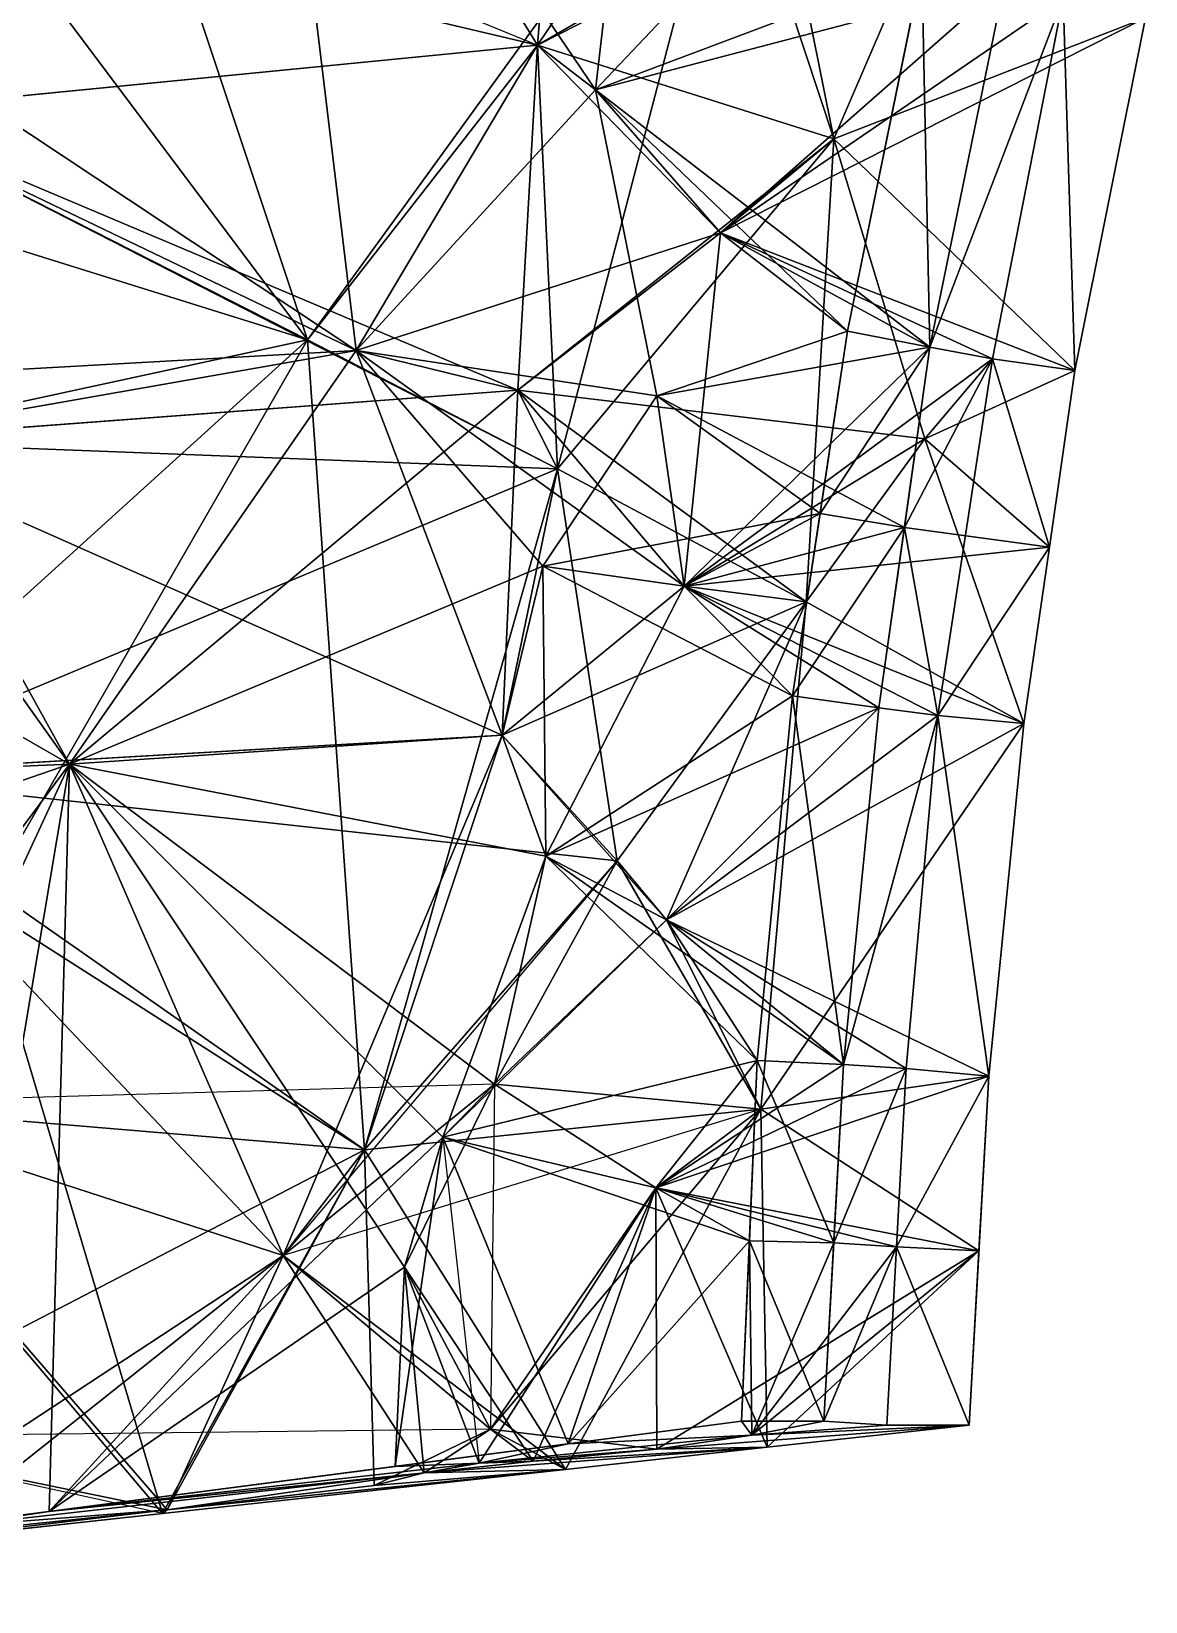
# Model space of a CAD drawing. Extents: x -22.5 to 0, y 0 to 22.5.
# Drawn here: x -20.76 to -17.92, y 0 to 4.005 of the extents above; entities that cross this region are included whole.
import ezdxf

# ---------------------------------------------------------------- set-up
doc = ezdxf.new("R2010")
doc.units = 0

msp = doc.modelspace()

# ---------------------------------------------------------------- linework, layer by layer
at = {"layer": 'Boundaries'}
for p, q in [((-18.49, 4.17, 59.83), (-18.68, 3.24, 59.83)), ((-17.92, 4.04, 58.9), (-18.1, 3.14, 58.9)), ((-18.68, 3.24, 59.83), (-18.82, 2.31, 59.83)), ((-18.1, 3.14, 58.9), (-18.23, 2.24, 58.9)), ((-18.23, 2.24, 58.9), (-18.32, 1.34, 58.9)), ((-18.91, 1.38, 59.83), (-18.95, 0.46, 59.83)), ((-18.32, 1.34, 58.9), (-18.37, 0.45, 58.9)), ((-22.48, 0, 58.95), (-18.95, 0.46, 59.83)), ((-18.95, 0.46, 59.83), (-22.48, 0, 58.95)), ((-18.95, 0.46, 59.83), (-18.74, 0.46, 59.49)), ((-18.74, 0.46, 59.49), (-18.58, 0.45, 59.24)), ((-18.58, 0.45, 59.24), (-18.37, 0.45, 58.9))]:
    msp.add_line(p, q, dxfattribs=at)
at = {"layer": 'Crown wall side1'}
for points in [[(-18.28, 4.13, 59.5), (-18.47, 3.2, 59.5), (-18.68, 3.24, 59.83), (-18.49, 4.17, 59.83)], [(-18.13, 4.09, 59.24), (-18.31, 3.17, 59.24), (-18.47, 3.2, 59.5), (-18.28, 4.13, 59.5)], [(-17.92, 4.04, 58.9), (-18.1, 3.14, 58.9), (-18.31, 3.17, 59.24), (-18.13, 4.09, 59.24)], [(-18.47, 3.2, 59.5), (-18.6, 2.28, 59.49), (-18.82, 2.31, 59.83), (-18.68, 3.24, 59.83)], [(-18.31, 3.17, 59.24), (-18.45, 2.26, 59.24), (-18.6, 2.28, 59.49), (-18.47, 3.2, 59.5)], [(-18.1, 3.14, 58.9), (-18.23, 2.24, 58.9), (-18.45, 2.26, 59.24), (-18.31, 3.17, 59.24)], [(-18.6, 2.28, 59.49), (-18.69, 1.37, 59.49), (-18.91, 1.38, 59.83), (-18.82, 2.31, 59.83)], [(-18.45, 2.26, 59.24), (-18.53, 1.36, 59.24), (-18.69, 1.37, 59.49), (-18.6, 2.28, 59.49)], [(-18.23, 2.24, 58.9), (-18.32, 1.34, 58.9), (-18.53, 1.36, 59.24), (-18.45, 2.26, 59.24)], [(-18.69, 1.37, 59.49), (-18.74, 0.46, 59.49), (-18.95, 0.46, 59.83), (-18.91, 1.38, 59.83)], [(-18.53, 1.36, 59.24), (-18.58, 0.45, 59.24), (-18.74, 0.46, 59.49), (-18.69, 1.37, 59.49)], [(-18.32, 1.34, 58.9), (-18.37, 0.45, 58.9), (-18.58, 0.45, 59.24), (-18.53, 1.36, 59.24)]]:
    msp.add_3dface(points, dxfattribs=at)
at = {"layer": 'Elements'}
for points in [[(-19.47, 3.97, 58.39), (-20.1615, 5.0976, 59.3668), (-22.01, 4.57, 58.95), (-19.9326, 3.191, 59.5191)], [(-21.13, 4.65, 57.08), (-22.01, 4.57, 58.95), (-19.47, 3.97, 58.39), (-20.1615, 5.0976, 59.3668)], [(-21.13, 4.65, 57.08), (-19.47, 3.97, 58.39), (-19.4, 4.85, 58.3), (-20.1615, 5.0976, 59.3668)], [(-19.2065, 4.8563, 59.6137), (-19.3222, 3.8556, 59.6378), (-20.1615, 5.0976, 59.3668), (-18.9024, 4.3002, 58.9384)], [(-19.4, 4.85, 58.3), (-20.1615, 5.0976, 59.3668), (-19.47, 3.97, 58.39), (-18.9024, 4.3002, 58.9384)], [(-20.1615, 5.0976, 59.3668), (-19.9326, 3.191, 59.5191), (-19.47, 3.97, 58.39), (-19.3222, 3.8556, 59.6378)], [(-20.1615, 5.0976, 59.3668), (-19.3222, 3.8556, 59.6378), (-19.47, 3.97, 58.39), (-18.9024, 4.3002, 58.9384)], [(-20.6583, 5.0253, 55.8203), (-21.1514, 3.5605, 55.5577), (-21.13, 4.65, 57.08), (-21.3023, 4.501, 55.2743)], [(-21.13, 4.65, 57.08), (-20.6583, 5.0253, 55.8203), (-21.2, 3.8, 57.16), (-21.1514, 3.5605, 55.5577)], [(-21.13, 4.65, 57.08), (-20.0569, 3.2187, 56.6268), (-21.2, 3.8, 57.16), (-20.6583, 5.0253, 55.8203)], [(-21.2, 3.8, 57.16), (-20.6583, 5.0253, 55.8203), (-20.0569, 3.2187, 56.6268), (-21.1514, 3.5605, 55.5577)], [(-21.13, 4.65, 57.08), (-18.9258, 4.7802, 57.6565), (-20.0569, 3.2187, 56.6268), (-20.6583, 5.0253, 55.8203)], [(-21.13, 4.65, 57.08), (-19.4, 4.85, 58.3), (-19.47, 3.97, 58.39), (-18.9258, 4.7802, 57.6565)], [(-19.47, 3.97, 58.39), (-18.3717, 4.5293, 58.3078), (-19.4, 4.85, 58.3), (-18.9024, 4.3002, 58.9384)], [(-19.47, 3.97, 58.39), (-18.9258, 4.7802, 57.6565), (-19.4, 4.85, 58.3), (-18.3717, 4.5293, 58.3078)], [(-18.49, 4.17, 59.83), (-19.3222, 3.8556, 59.6378), (-19.2065, 4.8563, 59.6137), (-18.9024, 4.3002, 58.9384)], [(-19.47, 3.97, 58.39), (-20.0569, 3.2187, 56.6268), (-21.13, 4.65, 57.08), (-18.9258, 4.7802, 57.6565)], [(-20.0569, 3.2187, 56.6268), (-18.9258, 4.7802, 57.6565), (-19.47, 3.97, 58.39), (-19.4195, 2.8893, 57.4276)], [(-18.9258, 4.7802, 57.6565), (-18.7148, 3.731, 58.1101), (-19.47, 3.97, 58.39), (-19.4195, 2.8893, 57.4276)], [(-19.47, 3.97, 58.39), (-18.7148, 3.731, 58.1101), (-18.9258, 4.7802, 57.6565), (-18.3717, 4.5293, 58.3078)], [(-21.13, 4.65, 57.08), (-19.47, 3.97, 58.39), (-22.01, 4.57, 58.95), (-21.2, 3.8, 57.16)], [(-21.13, 4.65, 57.08), (-19.47, 3.97, 58.39), (-21.2, 3.8, 57.16), (-20.0569, 3.2187, 56.6268)], [(-22.42, 1.53, 58.95), (-22.27, 3.06, 57.86), (-22.01, 4.57, 58.95), (-20.6634, 2.1357, 59.3763)], [(-22.01, 4.57, 58.95), (-20.6634, 2.1357, 59.3763), (-22.27, 3.06, 57.86), (-19.9326, 3.191, 59.5191)], [(-22.01, 4.57, 58.95), (-22.27, 3.06, 57.86), (-21.25, 2.96, 57.23), (-19.9326, 3.191, 59.5191)], [(-21.2, 3.8, 57.16), (-19.47, 3.97, 58.39), (-22.01, 4.57, 58.95), (-19.9326, 3.191, 59.5191)], [(-22.01, 4.57, 58.95), (-21.25, 2.96, 57.23), (-21.2, 3.8, 57.16), (-19.9326, 3.191, 59.5191)], [(-18.7148, 3.731, 58.1101), (-18.3717, 4.5293, 58.3078), (-19.47, 3.97, 58.39), (-18.9024, 4.3002, 58.9384)], [(-17.92, 4.04, 58.9), (-18.3717, 4.5293, 58.3078), (-18.7148, 3.731, 58.1101), (-18.9024, 4.3002, 58.9384)], [(-18.7148, 3.731, 58.1101), (-18.9024, 4.3002, 58.9384), (-19.47, 3.97, 58.39), (-19.0038, 3.4914, 58.9569)], [(-19.47, 3.97, 58.39), (-18.9024, 4.3002, 58.9384), (-19.3222, 3.8556, 59.6378), (-19.0038, 3.4914, 58.9569)], [(-19.3222, 3.8556, 59.6378), (-18.9024, 4.3002, 58.9384), (-18.28, 4.13, 59.5), (-19.0038, 3.4914, 58.9569)], [(-18.28, 4.13, 59.5), (-19.3222, 3.8556, 59.6378), (-18.49, 4.17, 59.83), (-18.9024, 4.3002, 58.9384)], [(-18.28, 4.13, 59.5), (-18.9024, 4.3002, 58.9384), (-18.13, 4.09, 59.24), (-19.0038, 3.4914, 58.9569)], [(-17.92, 4.04, 58.9), (-18.9024, 4.3002, 58.9384), (-18.7148, 3.731, 58.1101), (-19.0038, 3.4914, 58.9569)], [(-18.13, 4.09, 59.24), (-18.9024, 4.3002, 58.9384), (-17.92, 4.04, 58.9), (-19.0038, 3.4914, 58.9569)], [(-18.47, 3.2, 59.5), (-18.68, 3.24, 59.83), (-18.49, 4.17, 59.83), (-19.3222, 3.8556, 59.6378)], [(-18.49, 4.17, 59.83), (-18.28, 4.13, 59.5), (-18.47, 3.2, 59.5), (-19.3222, 3.8556, 59.6378)], [(-18.47, 3.2, 59.5), (-19.3222, 3.8556, 59.6378), (-18.28, 4.13, 59.5), (-19.0038, 3.4914, 58.9569)], [(-18.28, 4.13, 59.5), (-18.13, 4.09, 59.24), (-18.47, 3.2, 59.5), (-19.0038, 3.4914, 58.9569)], [(-18.13, 4.09, 59.24), (-18.1, 3.14, 58.9), (-18.31, 3.17, 59.24), (-19.0038, 3.4914, 58.9569)], [(-18.31, 3.17, 59.24), (-18.47, 3.2, 59.5), (-18.13, 4.09, 59.24), (-19.0038, 3.4914, 58.9569)], [(-18.13, 4.09, 59.24), (-17.92, 4.04, 58.9), (-18.1, 3.14, 58.9), (-19.0038, 3.4914, 58.9569)], [(-17.92, 4.04, 58.9), (-18.7148, 3.731, 58.1101), (-18.1, 3.14, 58.9), (-19.0038, 3.4914, 58.9569)], [(-21.2, 3.8, 57.16), (-20.0569, 3.2187, 56.6268), (-19.47, 3.97, 58.39), (-19.4195, 2.8893, 57.4276)], [(-21.2, 3.8, 57.16), (-19.47, 3.97, 58.39), (-19.52, 3.09, 58.47), (-19.4195, 2.8893, 57.4276)], [(-21.2, 3.8, 57.16), (-19.52, 3.09, 58.47), (-19.47, 3.97, 58.39), (-19.9326, 3.191, 59.5191)], [(-19.47, 3.97, 58.39), (-19.3222, 3.8556, 59.6378), (-19.9326, 3.191, 59.5191), (-19.0038, 3.4914, 58.9569)], [(-19.47, 3.97, 58.39), (-19.9326, 3.191, 59.5191), (-19.52, 3.09, 58.47), (-19.0038, 3.4914, 58.9569)], [(-19.47, 3.97, 58.39), (-18.7148, 3.731, 58.1101), (-19.52, 3.09, 58.47), (-19.4195, 2.8893, 57.4276)], [(-19.52, 3.09, 58.47), (-18.7148, 3.731, 58.1101), (-19.47, 3.97, 58.39), (-19.0038, 3.4914, 58.9569)], [(-19.9326, 3.191, 59.5191), (-19.0038, 3.4914, 58.9569), (-19.3222, 3.8556, 59.6378), (-19.1657, 3.0755, 59.7131)], [(-18.68, 3.24, 59.83), (-19.3222, 3.8556, 59.6378), (-18.47, 3.2, 59.5), (-19.0038, 3.4914, 58.9569)], [(-19.3222, 3.8556, 59.6378), (-19.0038, 3.4914, 58.9569), (-18.68, 3.24, 59.83), (-19.1657, 3.0755, 59.7131)], [(-21.25, 2.96, 57.23), (-20.0569, 3.2187, 56.6268), (-21.2, 3.8, 57.16), (-19.4195, 2.8893, 57.4276)], [(-21.2, 3.8, 57.16), (-19.52, 3.09, 58.47), (-21.25, 2.96, 57.23), (-19.4195, 2.8893, 57.4276)], [(-21.2, 3.8, 57.16), (-20.0569, 3.2187, 56.6268), (-21.25, 2.96, 57.23), (-21.1514, 3.5605, 55.5577)], [(-21.25, 2.96, 57.23), (-19.52, 3.09, 58.47), (-21.2, 3.8, 57.16), (-19.9326, 3.191, 59.5191)], [(-18.7148, 3.731, 58.1101), (-18.7851, 2.5497, 58.2266), (-19.52, 3.09, 58.47), (-19.4195, 2.8893, 57.4276)], [(-18.7148, 3.731, 58.1101), (-19.0038, 3.4914, 58.9569), (-19.52, 3.09, 58.47), (-18.4828, 2.9654, 58.4986)], [(-19.52, 3.09, 58.47), (-18.7851, 2.5497, 58.2266), (-18.7148, 3.731, 58.1101), (-18.4828, 2.9654, 58.4986)], [(-18.1, 3.14, 58.9), (-19.0038, 3.4914, 58.9569), (-18.7148, 3.731, 58.1101), (-18.4828, 2.9654, 58.4986)], [(-20.0569, 3.2187, 56.6268), (-20.888, 1.7754, 55.9822), (-21.25, 2.96, 57.23), (-21.1514, 3.5605, 55.5577)], [(-19.0965, 2.5902, 58.9965), (-19.0038, 3.4914, 58.9569), (-19.9326, 3.191, 59.5191), (-19.1657, 3.0755, 59.7131)], [(-19.9326, 3.191, 59.5191), (-19.0965, 2.5902, 58.9965), (-19.52, 3.09, 58.47), (-19.0038, 3.4914, 58.9569)], [(-19.52, 3.09, 58.47), (-19.0038, 3.4914, 58.9569), (-19.0965, 2.5902, 58.9965), (-18.4828, 2.9654, 58.4986)], [(-18.68, 3.24, 59.83), (-19.0038, 3.4914, 58.9569), (-18.47, 3.2, 59.5), (-19.1657, 3.0755, 59.7131)], [(-18.47, 3.2, 59.5), (-19.0038, 3.4914, 58.9569), (-19.0965, 2.5902, 58.9965), (-19.1657, 3.0755, 59.7131)], [(-18.31, 3.17, 59.24), (-19.0965, 2.5902, 58.9965), (-18.47, 3.2, 59.5), (-19.0038, 3.4914, 58.9569)], [(-19.0965, 2.5902, 58.9965), (-19.0038, 3.4914, 58.9569), (-18.31, 3.17, 59.24), (-18.4828, 2.9654, 58.4986)], [(-18.31, 3.17, 59.24), (-19.0038, 3.4914, 58.9569), (-18.1, 3.14, 58.9), (-18.4828, 2.9654, 58.4986)], [(-21.28, 2.11, 57.28), (-20.0569, 3.2187, 56.6268), (-21.25, 2.96, 57.23), (-19.4195, 2.8893, 57.4276)], [(-21.28, 2.11, 57.28), (-20.888, 1.7754, 55.9822), (-20.0569, 3.2187, 56.6268), (-19.9115, 1.152, 57.1866)], [(-20.0569, 3.2187, 56.6268), (-19.4195, 2.8893, 57.4276), (-21.28, 2.11, 57.28), (-19.9115, 1.152, 57.1866)], [(-21.25, 2.96, 57.23), (-20.0569, 3.2187, 56.6268), (-21.28, 2.11, 57.28), (-20.888, 1.7754, 55.9822)], [(-18.7499, 2.7754, 59.83), (-18.68, 3.24, 59.83), (-18.47, 3.2, 59.5), (-19.1657, 3.0755, 59.7131)], [(-22.27, 3.06, 57.86), (-20.6634, 2.1357, 59.3763), (-21.25, 2.96, 57.23), (-19.9326, 3.191, 59.5191)], [(-21.25, 2.96, 57.23), (-20.6634, 2.1357, 59.3763), (-19.52, 3.09, 58.47), (-19.9326, 3.191, 59.5191)], [(-19.52, 3.09, 58.47), (-20.6634, 2.1357, 59.3763), (-19.56, 2.21, 58.52), (-19.9326, 3.191, 59.5191)], [(-19.56, 2.21, 58.52), (-19.9326, 3.191, 59.5191), (-20.6634, 2.1357, 59.3763), (-19.4566, 2.6412, 59.6559)], [(-19.56, 2.21, 58.52), (-19.0965, 2.5902, 58.9965), (-19.9326, 3.191, 59.5191), (-19.4566, 2.6412, 59.6559)], [(-19.9326, 3.191, 59.5191), (-19.4566, 2.6412, 59.6559), (-19.0965, 2.5902, 58.9965), (-19.1657, 3.0755, 59.7131)], [(-19.52, 3.09, 58.47), (-19.9326, 3.191, 59.5191), (-19.56, 2.21, 58.52), (-19.0965, 2.5902, 58.9965)], [(-18.47, 3.2, 59.5), (-18.535, 2.74, 59.495), (-18.7499, 2.7754, 59.83), (-19.1657, 3.0755, 59.7131)], [(-18.47, 3.2, 59.5), (-19.0965, 2.5902, 58.9965), (-18.535, 2.74, 59.495), (-19.1657, 3.0755, 59.7131)], [(-18.535, 2.74, 59.495), (-18.47, 3.2, 59.5), (-18.31, 3.17, 59.24), (-19.0965, 2.5902, 58.9965)], [(-18.535, 2.74, 59.495), (-18.31, 3.17, 59.24), (-18.165, 2.6897, 58.9), (-19.0965, 2.5902, 58.9965)], [(-18.165, 2.6897, 58.9), (-19.0965, 2.5902, 58.9965), (-18.31, 3.17, 59.24), (-18.4828, 2.9654, 58.4986)], [(-18.31, 3.17, 59.24), (-18.1, 3.14, 58.9), (-18.165, 2.6897, 58.9), (-18.4828, 2.9654, 58.4986)], [(-19.52, 3.09, 58.47), (-19.56, 2.21, 58.52), (-21.25, 2.96, 57.23), (-19.4195, 2.8893, 57.4276)], [(-21.25, 2.96, 57.23), (-19.56, 2.21, 58.52), (-19.52, 3.09, 58.47), (-20.6634, 2.1357, 59.3763)], [(-19.52, 3.09, 58.47), (-18.7851, 2.5497, 58.2266), (-19.56, 2.21, 58.52), (-19.4195, 2.8893, 57.4276)], [(-19.56, 2.21, 58.52), (-18.7851, 2.5497, 58.2266), (-19.52, 3.09, 58.47), (-19.0965, 2.5902, 58.9965)], [(-19.52, 3.09, 58.47), (-19.0965, 2.5902, 58.9965), (-18.7851, 2.5497, 58.2266), (-18.4828, 2.9654, 58.4986)], [(-22.42, 1.53, 58.95), (-21.28, 2.11, 57.28), (-22.27, 3.06, 57.86), (-20.6634, 2.1357, 59.3763)], [(-22.27, 3.06, 57.86), (-21.28, 2.11, 57.28), (-21.25, 2.96, 57.23), (-20.6634, 2.1357, 59.3763)], [(-19.0965, 2.5902, 58.9965), (-19.4566, 2.6412, 59.6559), (-18.7499, 2.7754, 59.83), (-19.1657, 3.0755, 59.7131)], [(-18.535, 2.74, 59.495), (-19.0965, 2.5902, 58.9965), (-18.7499, 2.7754, 59.83), (-19.1657, 3.0755, 59.7131)], [(-18.7851, 2.5497, 58.2266), (-19.0965, 2.5902, 58.9965), (-18.23, 2.24, 58.9), (-18.4828, 2.9654, 58.4986)], [(-18.23, 2.24, 58.9), (-19.0965, 2.5902, 58.9965), (-18.165, 2.6897, 58.9), (-18.4828, 2.9654, 58.4986)], [(-19.56, 2.21, 58.52), (-21.28, 2.11, 57.28), (-21.25, 2.96, 57.23), (-19.4195, 2.8893, 57.4276)], [(-21.25, 2.96, 57.23), (-21.28, 2.11, 57.28), (-19.56, 2.21, 58.52), (-20.6634, 2.1357, 59.3763)], [(-19.56, 2.21, 58.52), (-19.2675, 1.8892, 57.7923), (-21.28, 2.11, 57.28), (-19.4195, 2.8893, 57.4276)], [(-21.28, 2.11, 57.28), (-19.4195, 2.8893, 57.4276), (-19.2675, 1.8892, 57.7923), (-19.9115, 1.152, 57.1866)], [(-19.56, 2.21, 58.52), (-18.7851, 2.5497, 58.2266), (-19.2675, 1.8892, 57.7923), (-19.4195, 2.8893, 57.4276)], [(-18.7499, 2.7754, 59.83), (-19.0965, 2.5902, 58.9965), (-18.82, 2.31, 59.83), (-19.4566, 2.6412, 59.6559)], [(-18.7499, 2.7754, 59.83), (-18.535, 2.74, 59.495), (-18.82, 2.31, 59.83), (-19.0965, 2.5902, 58.9965)], [(-18.535, 2.74, 59.495), (-18.45, 2.26, 59.24), (-18.6, 2.28, 59.49), (-19.0965, 2.5902, 58.9965)], [(-18.535, 2.74, 59.495), (-18.6, 2.28, 59.49), (-18.82, 2.31, 59.83), (-19.0965, 2.5902, 58.9965)], [(-18.165, 2.6897, 58.9), (-18.45, 2.26, 59.24), (-18.535, 2.74, 59.495), (-19.0965, 2.5902, 58.9965)], [(-18.165, 2.6897, 58.9), (-18.23, 2.24, 58.9), (-18.45, 2.26, 59.24), (-19.0965, 2.5902, 58.9965)], [(-20.6634, 2.1357, 59.3763), (-19.4493, 1.9015, 59.6802), (-19.56, 2.21, 58.52), (-19.4566, 2.6412, 59.6559)], [(-19.4493, 1.9015, 59.6802), (-19.0965, 2.5902, 58.9965), (-19.56, 2.21, 58.52), (-19.4566, 2.6412, 59.6559)], [(-18.82, 2.31, 59.83), (-19.0965, 2.5902, 58.9965), (-19.4493, 1.9015, 59.6802), (-19.4566, 2.6412, 59.6559)], [(-19.56, 2.21, 58.52), (-19.0965, 2.5902, 58.9965), (-19.4493, 1.9015, 59.6802), (-19.1414, 1.7391, 59.0099)], [(-18.7851, 2.5497, 58.2266), (-19.0965, 2.5902, 58.9965), (-19.56, 2.21, 58.52), (-19.1414, 1.7391, 59.0099)], [(-19.4493, 1.9015, 59.6802), (-19.0965, 2.5902, 58.9965), (-18.6, 2.28, 59.49), (-19.1414, 1.7391, 59.0099)], [(-18.6, 2.28, 59.49), (-19.4493, 1.9015, 59.6802), (-18.82, 2.31, 59.83), (-19.0965, 2.5902, 58.9965)], [(-18.45, 2.26, 59.24), (-19.0965, 2.5902, 58.9965), (-18.23, 2.24, 58.9), (-19.1414, 1.7391, 59.0099)], [(-18.6, 2.28, 59.49), (-19.0965, 2.5902, 58.9965), (-18.45, 2.26, 59.24), (-19.1414, 1.7391, 59.0099)], [(-18.23, 2.24, 58.9), (-19.0965, 2.5902, 58.9965), (-18.7851, 2.5497, 58.2266), (-19.1414, 1.7391, 59.0099)], [(-19.2675, 1.8892, 57.7923), (-18.7851, 2.5497, 58.2266), (-19.56, 2.21, 58.52), (-19.1414, 1.7391, 59.0099)], [(-18.901, 1.2562, 58.2601), (-18.7851, 2.5497, 58.2266), (-19.2675, 1.8892, 57.7923), (-19.1414, 1.7391, 59.0099)], [(-18.23, 2.24, 58.9), (-18.7851, 2.5497, 58.2266), (-18.901, 1.2562, 58.2601), (-19.1414, 1.7391, 59.0099)], [(-18.82, 2.31, 59.83), (-18.6, 2.28, 59.49), (-18.69, 1.37, 59.49), (-19.4493, 1.9015, 59.6802)], [(-18.91, 1.38, 59.83), (-18.82, 2.31, 59.83), (-18.69, 1.37, 59.49), (-19.4493, 1.9015, 59.6802)], [(-18.69, 1.37, 59.49), (-19.4493, 1.9015, 59.6802), (-18.6, 2.28, 59.49), (-19.1414, 1.7391, 59.0099)], [(-18.69, 1.37, 59.49), (-18.6, 2.28, 59.49), (-18.45, 2.26, 59.24), (-19.1414, 1.7391, 59.0099)], [(-18.69, 1.37, 59.49), (-18.45, 2.26, 59.24), (-18.53, 1.36, 59.24), (-19.1414, 1.7391, 59.0099)], [(-18.45, 2.26, 59.24), (-18.23, 2.24, 58.9), (-18.32, 1.34, 58.9), (-19.1414, 1.7391, 59.0099)], [(-18.45, 2.26, 59.24), (-18.32, 1.34, 58.9), (-18.53, 1.36, 59.24), (-19.1414, 1.7391, 59.0099)], [(-21.28, 2.11, 57.28), (-19.2675, 1.8892, 57.7923), (-19.56, 2.21, 58.52), (-19.9115, 1.152, 57.1866)], [(-19.56, 2.21, 58.52), (-20.6634, 2.1357, 59.3763), (-21.28, 2.11, 57.28), (-20.1187, 0.883, 58.4348)], [(-21.28, 2.11, 57.28), (-19.9115, 1.152, 57.1866), (-19.56, 2.21, 58.52), (-20.1187, 0.883, 58.4348)], [(-19.56, 2.21, 58.52), (-20.6634, 2.1357, 59.3763), (-19.58, 1.32, 58.56), (-19.4493, 1.9015, 59.6802)], [(-19.58, 1.32, 58.56), (-20.6634, 2.1357, 59.3763), (-19.56, 2.21, 58.52), (-20.1187, 0.883, 58.4348)], [(-19.56, 2.21, 58.52), (-19.2675, 1.8892, 57.7923), (-19.58, 1.32, 58.56), (-20.1187, 0.883, 58.4348)], [(-19.56, 2.21, 58.52), (-19.9115, 1.152, 57.1866), (-19.2675, 1.8892, 57.7923), (-20.1187, 0.883, 58.4348)], [(-19.2675, 1.8892, 57.7923), (-19.58, 1.32, 58.56), (-19.1414, 1.7391, 59.0099), (-19.56, 2.21, 58.52)], [(-19.56, 2.21, 58.52), (-19.4493, 1.9015, 59.6802), (-19.58, 1.32, 58.56), (-19.1414, 1.7391, 59.0099)], [(-18.23, 2.24, 58.9), (-18.901, 1.2562, 58.2601), (-18.32, 1.34, 58.9), (-19.1414, 1.7391, 59.0099)], [(-21.31, 1.27, 57.31), (-20.6634, 2.1357, 59.3763), (-22.42, 1.53, 58.95), (-20.9912, 0.189, 58.6089)], [(-22.42, 1.53, 58.95), (-20.6634, 2.1357, 59.3763), (-21.5979, 0.1149, 59.1699), (-20.9912, 0.189, 58.6089)], [(-21.28, 2.11, 57.28), (-22.42, 1.53, 58.95), (-21.31, 1.27, 57.31), (-20.6634, 2.1357, 59.3763)], [(-21.5979, 0.1149, 59.1699), (-20.6634, 2.1357, 59.3763), (-20.7147, 0.23, 59.3901), (-20.9912, 0.189, 58.6089)], [(-21.31, 1.27, 57.31), (-20.1187, 0.883, 58.4348), (-20.6634, 2.1357, 59.3763), (-20.9912, 0.189, 58.6089)], [(-21.28, 2.11, 57.28), (-20.6634, 2.1357, 59.3763), (-21.31, 1.27, 57.31), (-20.1187, 0.883, 58.4348)], [(-20.6634, 2.1357, 59.3763), (-20.1187, 0.883, 58.4348), (-20.7147, 0.23, 59.3901), (-20.9912, 0.189, 58.6089)], [(-20.6634, 2.1357, 59.3763), (-19.7114, 1.1844, 59.6312), (-20.7147, 0.23, 59.3901), (-19.8091, 0.8532, 58.9276)], [(-20.7147, 0.23, 59.3901), (-20.1187, 0.883, 58.4348), (-20.6634, 2.1357, 59.3763), (-19.8091, 0.8532, 58.9276)], [(-19.58, 1.32, 58.56), (-19.7114, 1.1844, 59.6312), (-20.6634, 2.1357, 59.3763), (-19.8091, 0.8532, 58.9276)], [(-20.6634, 2.1357, 59.3763), (-19.7114, 1.1844, 59.6312), (-19.58, 1.32, 58.56), (-19.4493, 1.9015, 59.6802)], [(-20.6634, 2.1357, 59.3763), (-20.1187, 0.883, 58.4348), (-19.58, 1.32, 58.56), (-19.8091, 0.8532, 58.9276)], [(-21.31, 1.27, 57.31), (-20.888, 1.7754, 55.9822), (-21.28, 2.11, 57.28), (-19.9115, 1.152, 57.1866)], [(-21.31, 1.27, 57.31), (-19.9115, 1.152, 57.1866), (-21.28, 2.11, 57.28), (-20.1187, 0.883, 58.4348)], [(-18.901, 1.2562, 58.2601), (-19.2675, 1.8892, 57.7923), (-20.1187, 0.883, 58.4348), (-19.58, 1.32, 58.56)], [(-19.2675, 1.8892, 57.7923), (-18.901, 1.2562, 58.2601), (-20.1187, 0.883, 58.4348), (-19.9115, 1.152, 57.1866)], [(-19.58, 1.32, 58.56), (-19.4493, 1.9015, 59.6802), (-19.7114, 1.1844, 59.6312), (-19.1414, 1.7391, 59.0099)], [(-19.7114, 1.1844, 59.6312), (-19.4493, 1.9015, 59.6802), (-18.91, 1.38, 59.83), (-19.1414, 1.7391, 59.0099)], [(-19.58, 1.32, 58.56), (-19.2675, 1.8892, 57.7923), (-19.1414, 1.7391, 59.0099), (-18.901, 1.2562, 58.2601)], [(-18.91, 1.38, 59.83), (-19.4493, 1.9015, 59.6802), (-18.69, 1.37, 59.49), (-19.1414, 1.7391, 59.0099)], [(-21.31, 1.27, 57.31), (-20.888, 1.7754, 55.9822), (-20.4263, 0.2249, 56.7386), (-21.6597, 0.0898, 56.5922)], [(-20.4263, 0.2249, 56.7386), (-20.888, 1.7754, 55.9822), (-21.4534, 0.1124, 55.6591), (-21.6597, 0.0898, 56.5922)], [(-20.4263, 0.2249, 56.7386), (-20.888, 1.7754, 55.9822), (-21.31, 1.27, 57.31), (-19.9115, 1.152, 57.1866)], [(-19.58, 1.32, 58.56), (-19.1414, 1.7391, 59.0099), (-19.7114, 1.1844, 59.6312), (-19.1686, 1.0557, 59.0177)], [(-19.7114, 1.1844, 59.6312), (-19.1414, 1.7391, 59.0099), (-18.91, 1.38, 59.83), (-19.1686, 1.0557, 59.0177)], [(-18.901, 1.2562, 58.2601), (-19.1414, 1.7391, 59.0099), (-19.58, 1.32, 58.56), (-19.1686, 1.0557, 59.0177)], [(-18.69, 1.37, 59.49), (-19.1414, 1.7391, 59.0099), (-18.53, 1.36, 59.24), (-19.1686, 1.0557, 59.0177)], [(-18.91, 1.38, 59.83), (-19.1414, 1.7391, 59.0099), (-18.69, 1.37, 59.49), (-19.1686, 1.0557, 59.0177)], [(-18.32, 1.34, 58.9), (-19.1414, 1.7391, 59.0099), (-18.901, 1.2562, 58.2601), (-19.1686, 1.0557, 59.0177)], [(-18.53, 1.36, 59.24), (-19.1414, 1.7391, 59.0099), (-18.32, 1.34, 58.9), (-19.1686, 1.0557, 59.0177)], [(-18.93, 0.9201, 59.83), (-19.7114, 1.1844, 59.6312), (-18.91, 1.38, 59.83), (-19.1686, 1.0557, 59.0177)], [(-18.715, 0.9151, 59.49), (-18.93, 0.9201, 59.83), (-18.91, 1.38, 59.83), (-19.1686, 1.0557, 59.0177)], [(-18.69, 1.37, 59.49), (-18.715, 0.9151, 59.49), (-18.91, 1.38, 59.83), (-19.1686, 1.0557, 59.0177)], [(-18.53, 1.36, 59.24), (-18.715, 0.9151, 59.49), (-18.69, 1.37, 59.49), (-19.1686, 1.0557, 59.0177)], [(-18.555, 0.9051, 59.24), (-18.715, 0.9151, 59.49), (-18.53, 1.36, 59.24), (-19.1686, 1.0557, 59.0177)], [(-18.53, 1.36, 59.24), (-18.32, 1.34, 58.9), (-18.555, 0.9051, 59.24), (-19.1686, 1.0557, 59.0177)], [(-18.555, 0.9051, 59.24), (-18.32, 1.34, 58.9), (-18.345, 0.8946, 58.9), (-19.1686, 1.0557, 59.0177)], [(-18.32, 1.34, 58.9), (-18.901, 1.2562, 58.2601), (-18.345, 0.8946, 58.9), (-19.1686, 1.0557, 59.0177)], [(-19.59, 0.44, 58.58), (-18.901, 1.2562, 58.2601), (-20.1187, 0.883, 58.4348), (-19.58, 1.32, 58.56)], [(-19.58, 1.32, 58.56), (-20.1187, 0.883, 58.4348), (-19.59, 0.44, 58.58), (-19.8091, 0.8532, 58.9276)], [(-19.58, 1.32, 58.56), (-19.8091, 0.8532, 58.9276), (-19.59, 0.44, 58.58), (-19.1686, 1.0557, 59.0177)], [(-19.7114, 1.1844, 59.6312), (-19.8091, 0.8532, 58.9276), (-19.58, 1.32, 58.56), (-19.1686, 1.0557, 59.0177)], [(-19.59, 0.44, 58.58), (-18.901, 1.2562, 58.2601), (-19.58, 1.32, 58.56), (-19.1686, 1.0557, 59.0177)], [(-21.31, 1.27, 57.31), (-20.4263, 0.2249, 56.7386), (-21.32, 0.42, 57.33), (-21.6597, 0.0898, 56.5922)], [(-21.32, 0.42, 57.33), (-19.9115, 1.152, 57.1866), (-21.31, 1.27, 57.31), (-20.414, 0.2344, 57.8989)], [(-20.4263, 0.2249, 56.7386), (-21.31, 1.27, 57.31), (-21.32, 0.42, 57.33), (-19.9115, 1.152, 57.1866)], [(-21.32, 0.42, 57.33), (-20.414, 0.2344, 57.8989), (-21.31, 1.27, 57.31), (-21.2363, 0.1486, 58.0738)], [(-20.414, 0.2344, 57.8989), (-20.1187, 0.883, 58.4348), (-21.31, 1.27, 57.31), (-21.2363, 0.1486, 58.0738)], [(-21.31, 1.27, 57.31), (-20.414, 0.2344, 57.8989), (-19.9115, 1.152, 57.1866), (-20.1187, 0.883, 58.4348)], [(-20.1187, 0.883, 58.4348), (-20.9912, 0.189, 58.6089), (-21.31, 1.27, 57.31), (-21.2363, 0.1486, 58.0738)], [(-18.901, 1.2562, 58.2601), (-19.59, 0.44, 58.58), (-20.1187, 0.883, 58.4348), (-19.3992, 0.3373, 57.8183)], [(-18.901, 1.2562, 58.2601), (-20.1187, 0.883, 58.4348), (-19.9115, 1.152, 57.1866), (-19.3992, 0.3373, 57.8183)], [(-18.8849, 0.3936, 58.3588), (-18.901, 1.2562, 58.2601), (-19.59, 0.44, 58.58), (-19.1686, 1.0557, 59.0177)], [(-18.8849, 0.3936, 58.3588), (-19.3992, 0.3373, 57.8183), (-19.59, 0.44, 58.58), (-18.901, 1.2562, 58.2601)], [(-18.345, 0.8946, 58.9), (-18.901, 1.2562, 58.2601), (-18.8849, 0.3936, 58.3588), (-19.1686, 1.0557, 59.0177)], [(-20.7147, 0.23, 59.3901), (-19.7114, 1.1844, 59.6312), (-19.8332, 0.3449, 59.6098), (-19.8091, 0.8532, 58.9276)], [(-19.7114, 1.1844, 59.6312), (-19.6189, 0.3531, 59.1585), (-19.8332, 0.3449, 59.6098), (-19.8091, 0.8532, 58.9276)], [(-19.392, 0.4024, 59.7198), (-19.8332, 0.3449, 59.6098), (-19.7114, 1.1844, 59.6312), (-19.6189, 0.3531, 59.1585)], [(-19.6189, 0.3531, 59.1585), (-19.8091, 0.8532, 58.9276), (-19.7114, 1.1844, 59.6312), (-19.1686, 1.0557, 59.0177)], [(-19.1686, 1.0557, 59.0177), (-19.392, 0.4024, 59.7198), (-19.7114, 1.1844, 59.6312), (-19.6189, 0.3531, 59.1585)], [(-19.1686, 1.0557, 59.0177), (-19.392, 0.4024, 59.7198), (-18.93, 0.9201, 59.83), (-19.7114, 1.1844, 59.6312)], [(-20.4263, 0.2249, 56.7386), (-19.9115, 1.152, 57.1866), (-21.32, 0.42, 57.33), (-20.414, 0.2344, 57.8989)], [(-19.3992, 0.3373, 57.8183), (-19.9115, 1.152, 57.1866), (-20.4263, 0.2249, 56.7386), (-20.414, 0.2344, 57.8989)], [(-19.9115, 1.152, 57.1866), (-20.414, 0.2344, 57.8989), (-19.3992, 0.3373, 57.8183), (-19.8869, 0.2965, 58.1199)], [(-20.414, 0.2344, 57.8989), (-19.8869, 0.2965, 58.1199), (-19.9115, 1.152, 57.1866), (-20.1187, 0.883, 58.4348)], [(-19.9115, 1.152, 57.1866), (-19.8869, 0.2965, 58.1199), (-19.3992, 0.3373, 57.8183), (-20.1187, 0.883, 58.4348)], [(-19.59, 0.44, 58.58), (-19.8091, 0.8532, 58.9276), (-19.4815, 0.3581, 58.8573), (-19.1686, 1.0557, 59.0177)], [(-19.4815, 0.3581, 58.8573), (-19.8091, 0.8532, 58.9276), (-19.6189, 0.3531, 59.1585), (-19.1686, 1.0557, 59.0177)], [(-19.1656, 0.3892, 58.9513), (-19.4815, 0.3581, 58.8573), (-19.6189, 0.3531, 59.1585), (-19.1686, 1.0557, 59.0177)], [(-19.1656, 0.3892, 58.9513), (-19.1686, 1.0557, 59.0177), (-19.6189, 0.3531, 59.1585), (-18.9235, 0.4246, 59.1976)], [(-19.6189, 0.3531, 59.1585), (-19.1686, 1.0557, 59.0177), (-19.392, 0.4024, 59.7198), (-18.9235, 0.4246, 59.1976)], [(-19.59, 0.44, 58.58), (-19.1656, 0.3892, 58.9513), (-18.8849, 0.3936, 58.3588), (-19.1686, 1.0557, 59.0177)], [(-19.59, 0.44, 58.58), (-19.4815, 0.3581, 58.8573), (-19.1656, 0.3892, 58.9513), (-19.1686, 1.0557, 59.0177)], [(-19.392, 0.4024, 59.7198), (-19.1686, 1.0557, 59.0177), (-18.93, 0.9201, 59.83), (-18.9235, 0.4246, 59.1976)], [(-18.8849, 0.3936, 58.3588), (-19.1656, 0.3892, 58.9513), (-18.345, 0.8946, 58.9), (-19.1686, 1.0557, 59.0177)], [(-18.715, 0.9151, 59.49), (-19.1686, 1.0557, 59.0177), (-18.555, 0.9051, 59.24), (-18.9235, 0.4246, 59.1976)], [(-18.93, 0.9201, 59.83), (-19.1686, 1.0557, 59.0177), (-18.715, 0.9151, 59.49), (-18.9235, 0.4246, 59.1976)], [(-18.345, 0.8946, 58.9), (-19.1686, 1.0557, 59.0177), (-19.1656, 0.3892, 58.9513), (-18.9235, 0.4246, 59.1976)], [(-18.555, 0.9051, 59.24), (-19.1686, 1.0557, 59.0177), (-18.345, 0.8946, 58.9), (-18.9235, 0.4246, 59.1976)], [(-20.414, 0.2344, 57.8989), (-20.9912, 0.189, 58.6089), (-20.1187, 0.883, 58.4348), (-21.2363, 0.1486, 58.0738)], [(-20.7147, 0.23, 59.3901), (-20.1187, 0.883, 58.4348), (-19.7591, 0.3283, 58.6795), (-20.9912, 0.189, 58.6089)], [(-19.7591, 0.3283, 58.6795), (-20.1187, 0.883, 58.4348), (-20.414, 0.2344, 57.8989), (-20.9912, 0.189, 58.6089)], [(-19.7591, 0.3283, 58.6795), (-20.1187, 0.883, 58.4348), (-20.7147, 0.23, 59.3901), (-19.8091, 0.8532, 58.9276)], [(-19.7591, 0.3283, 58.6795), (-19.8869, 0.2965, 58.1199), (-20.414, 0.2344, 57.8989), (-20.1187, 0.883, 58.4348)], [(-19.59, 0.44, 58.58), (-20.1187, 0.883, 58.4348), (-19.7591, 0.3283, 58.6795), (-19.8091, 0.8532, 58.9276)], [(-19.59, 0.44, 58.58), (-19.8869, 0.2965, 58.1199), (-19.7591, 0.3283, 58.6795), (-20.1187, 0.883, 58.4348)], [(-19.3992, 0.3373, 57.8183), (-19.8869, 0.2965, 58.1199), (-19.59, 0.44, 58.58), (-20.1187, 0.883, 58.4348)], [(-18.93, 0.9201, 59.83), (-18.95, 0.46, 59.83), (-19.392, 0.4024, 59.7198), (-18.9235, 0.4246, 59.1976)], [(-18.8849, 0.3936, 58.3588), (-18.37, 0.45, 58.9), (-18.345, 0.8946, 58.9), (-19.1656, 0.3892, 58.9513)], [(-18.345, 0.8946, 58.9), (-19.1656, 0.3892, 58.9513), (-18.37, 0.45, 58.9), (-18.9235, 0.4246, 59.1976)], [(-18.74, 0.46, 59.49), (-18.95, 0.46, 59.83), (-18.93, 0.9201, 59.83), (-18.9235, 0.4246, 59.1976)], [(-18.74, 0.46, 59.49), (-18.93, 0.9201, 59.83), (-18.715, 0.9151, 59.49), (-18.9235, 0.4246, 59.1976)], [(-18.74, 0.46, 59.49), (-18.715, 0.9151, 59.49), (-18.555, 0.9051, 59.24), (-18.9235, 0.4246, 59.1976)], [(-18.555, 0.9051, 59.24), (-18.58, 0.45, 59.24), (-18.74, 0.46, 59.49), (-18.9235, 0.4246, 59.1976)], [(-18.555, 0.9051, 59.24), (-18.37, 0.45, 58.9), (-18.58, 0.45, 59.24), (-18.9235, 0.4246, 59.1976)], [(-18.345, 0.8946, 58.9), (-18.37, 0.45, 58.9), (-18.555, 0.9051, 59.24), (-18.9235, 0.4246, 59.1976)], [(-19.8332, 0.3449, 59.6098), (-19.6189, 0.3531, 59.1585), (-20.7147, 0.23, 59.3901), (-19.8091, 0.8532, 58.9276)], [(-20.7147, 0.23, 59.3901), (-19.6189, 0.3531, 59.1585), (-19.7591, 0.3283, 58.6795), (-19.8091, 0.8532, 58.9276)], [(-19.6189, 0.3531, 59.1585), (-19.4815, 0.3581, 58.8573), (-19.7591, 0.3283, 58.6795), (-19.8091, 0.8532, 58.9276)], [(-19.7591, 0.3283, 58.6795), (-19.4815, 0.3581, 58.8573), (-19.59, 0.44, 58.58), (-19.8091, 0.8532, 58.9276)], [(-20.4263, 0.2249, 56.7386), (-21.3476, 0.124, 57.495), (-21.32, 0.42, 57.33), (-21.6597, 0.0898, 56.5922)], [(-21.32, 0.42, 57.33), (-21.3476, 0.124, 57.495), (-20.4263, 0.2249, 56.7386), (-20.414, 0.2344, 57.8989)], [(-21.3476, 0.124, 57.495), (-20.414, 0.2344, 57.8989), (-21.32, 0.42, 57.33), (-21.2363, 0.1486, 58.0738)], [(-19.3992, 0.3373, 57.8183), (-19.7591, 0.3283, 58.6795), (-19.59, 0.44, 58.58), (-19.8869, 0.2965, 58.1199)], [(-19.59, 0.44, 58.58), (-19.7591, 0.3283, 58.6795), (-18.8849, 0.3936, 58.3588), (-19.4815, 0.3581, 58.8573)], [(-19.59, 0.44, 58.58), (-19.3992, 0.3373, 57.8183), (-18.8849, 0.3936, 58.3588), (-19.7591, 0.3283, 58.6795)], [(-18.8849, 0.3936, 58.3588), (-19.1656, 0.3892, 58.9513), (-19.59, 0.44, 58.58), (-19.4815, 0.3581, 58.8573)]]:
    msp.add_3dface(points, dxfattribs=at)
at = {"layer": 'Faces'}
for points in [[(-20.1615, 5.0976, 59.3668), (-19.9326, 3.191, 59.5191), (-22.01, 4.57, 58.95)], [(-20.1615, 5.0976, 59.3668), (-19.3222, 3.8556, 59.6378), (-19.9326, 3.191, 59.5191)], [(-19.2065, 4.8563, 59.6137), (-19.3222, 3.8556, 59.6378), (-20.1615, 5.0976, 59.3668)], [(-20.6583, 5.0253, 55.8203), (-21.3023, 4.501, 55.2743), (-21.1514, 3.5605, 55.5577)], [(-20.6583, 5.0253, 55.8203), (-21.1514, 3.5605, 55.5577), (-20.0569, 3.2187, 56.6268)], [(-18.9258, 4.7802, 57.6565), (-20.6583, 5.0253, 55.8203), (-20.0569, 3.2187, 56.6268)], [(-18.49, 4.17, 59.83), (-19.3222, 3.8556, 59.6378), (-19.2065, 4.8563, 59.6137)], [(-20.0569, 3.2187, 56.6268), (-19.4195, 2.8893, 57.4276), (-18.9258, 4.7802, 57.6565)], [(-18.9258, 4.7802, 57.6565), (-19.4195, 2.8893, 57.4276), (-18.7148, 3.731, 58.1101)], [(-18.7148, 3.731, 58.1101), (-18.3717, 4.5293, 58.3078), (-18.9258, 4.7802, 57.6565)], [(-22.01, 4.57, 58.95), (-20.6634, 2.1357, 59.3763), (-22.42, 1.53, 58.95)], [(-22.01, 4.57, 58.95), (-19.9326, 3.191, 59.5191), (-20.6634, 2.1357, 59.3763)], [(-17.92, 4.04, 58.9), (-18.3717, 4.5293, 58.3078), (-18.7148, 3.731, 58.1101)], [(-18.68, 3.24, 59.83), (-19.3222, 3.8556, 59.6378), (-18.49, 4.17, 59.83)], [(-18.47, 3.2, 59.5), (-18.68, 3.24, 59.83), (-18.49, 4.17, 59.83)], [(-18.49, 4.17, 59.83), (-18.28, 4.13, 59.5), (-18.47, 3.2, 59.5)], [(-18.28, 4.13, 59.5), (-18.13, 4.09, 59.24), (-18.47, 3.2, 59.5)], [(-18.31, 3.17, 59.24), (-18.47, 3.2, 59.5), (-18.13, 4.09, 59.24)], [(-18.13, 4.09, 59.24), (-18.1, 3.14, 58.9), (-18.31, 3.17, 59.24)], [(-18.13, 4.09, 59.24), (-17.92, 4.04, 58.9), (-18.1, 3.14, 58.9)], [(-17.92, 4.04, 58.9), (-18.7148, 3.731, 58.1101), (-18.1, 3.14, 58.9)], [(-19.3222, 3.8556, 59.6378), (-19.1657, 3.0755, 59.7131), (-19.9326, 3.191, 59.5191)], [(-18.68, 3.24, 59.83), (-19.1657, 3.0755, 59.7131), (-19.3222, 3.8556, 59.6378)], [(-18.7148, 3.731, 58.1101), (-19.4195, 2.8893, 57.4276), (-18.7851, 2.5497, 58.2266)], [(-18.7851, 2.5497, 58.2266), (-18.4828, 2.9654, 58.4986), (-18.7148, 3.731, 58.1101)], [(-18.7148, 3.731, 58.1101), (-18.4828, 2.9654, 58.4986), (-18.1, 3.14, 58.9)], [(-20.0569, 3.2187, 56.6268), (-21.1514, 3.5605, 55.5577), (-20.888, 1.7754, 55.9822)], [(-20.888, 1.7754, 55.9822), (-19.9115, 1.152, 57.1866), (-20.0569, 3.2187, 56.6268)], [(-20.0569, 3.2187, 56.6268), (-19.9115, 1.152, 57.1866), (-19.4195, 2.8893, 57.4276)], [(-18.7499, 2.7754, 59.83), (-19.1657, 3.0755, 59.7131), (-18.68, 3.24, 59.83)], [(-18.7499, 2.7754, 59.83), (-18.68, 3.24, 59.83), (-18.47, 3.2, 59.5)], [(-19.9326, 3.191, 59.5191), (-19.4566, 2.6412, 59.6559), (-20.6634, 2.1357, 59.3763)], [(-19.9326, 3.191, 59.5191), (-19.1657, 3.0755, 59.7131), (-19.4566, 2.6412, 59.6559)], [(-18.47, 3.2, 59.5), (-18.535, 2.74, 59.495), (-18.7499, 2.7754, 59.83)], [(-18.535, 2.74, 59.495), (-18.47, 3.2, 59.5), (-18.31, 3.17, 59.24)], [(-18.535, 2.74, 59.495), (-18.31, 3.17, 59.24), (-18.165, 2.6897, 58.9)], [(-18.31, 3.17, 59.24), (-18.1, 3.14, 58.9), (-18.165, 2.6897, 58.9)], [(-18.1, 3.14, 58.9), (-18.4828, 2.9654, 58.4986), (-18.165, 2.6897, 58.9)], [(-19.4566, 2.6412, 59.6559), (-19.1657, 3.0755, 59.7131), (-18.7499, 2.7754, 59.83)], [(-18.23, 2.24, 58.9), (-18.4828, 2.9654, 58.4986), (-18.7851, 2.5497, 58.2266)], [(-18.165, 2.6897, 58.9), (-18.4828, 2.9654, 58.4986), (-18.23, 2.24, 58.9)], [(-19.4195, 2.8893, 57.4276), (-19.9115, 1.152, 57.1866), (-19.2675, 1.8892, 57.7923)], [(-18.7851, 2.5497, 58.2266), (-19.4195, 2.8893, 57.4276), (-19.2675, 1.8892, 57.7923)], [(-18.82, 2.31, 59.83), (-19.4566, 2.6412, 59.6559), (-18.7499, 2.7754, 59.83)], [(-18.7499, 2.7754, 59.83), (-18.535, 2.74, 59.495), (-18.82, 2.31, 59.83)], [(-18.535, 2.74, 59.495), (-18.6, 2.28, 59.49), (-18.82, 2.31, 59.83)], [(-18.535, 2.74, 59.495), (-18.45, 2.26, 59.24), (-18.6, 2.28, 59.49)], [(-18.165, 2.6897, 58.9), (-18.45, 2.26, 59.24), (-18.535, 2.74, 59.495)], [(-18.165, 2.6897, 58.9), (-18.23, 2.24, 58.9), (-18.45, 2.26, 59.24)], [(-20.6634, 2.1357, 59.3763), (-19.4566, 2.6412, 59.6559), (-19.4493, 1.9015, 59.6802)], [(-19.4493, 1.9015, 59.6802), (-19.4566, 2.6412, 59.6559), (-18.82, 2.31, 59.83)], [(-18.901, 1.2562, 58.2601), (-18.7851, 2.5497, 58.2266), (-19.2675, 1.8892, 57.7923)], [(-18.23, 2.24, 58.9), (-18.7851, 2.5497, 58.2266), (-18.901, 1.2562, 58.2601)], [(-18.91, 1.38, 59.83), (-19.4493, 1.9015, 59.6802), (-18.82, 2.31, 59.83)], [(-18.91, 1.38, 59.83), (-18.82, 2.31, 59.83), (-18.69, 1.37, 59.49)], [(-18.82, 2.31, 59.83), (-18.6, 2.28, 59.49), (-18.69, 1.37, 59.49)], [(-18.69, 1.37, 59.49), (-18.6, 2.28, 59.49), (-18.45, 2.26, 59.24)], [(-18.69, 1.37, 59.49), (-18.45, 2.26, 59.24), (-18.53, 1.36, 59.24)], [(-18.45, 2.26, 59.24), (-18.32, 1.34, 58.9), (-18.53, 1.36, 59.24)], [(-18.45, 2.26, 59.24), (-18.23, 2.24, 58.9), (-18.32, 1.34, 58.9)], [(-18.23, 2.24, 58.9), (-18.901, 1.2562, 58.2601), (-18.32, 1.34, 58.9)], [(-22.42, 1.53, 58.95), (-20.6634, 2.1357, 59.3763), (-21.5979, 0.1149, 59.1699)], [(-21.5979, 0.1149, 59.1699), (-20.6634, 2.1357, 59.3763), (-20.7147, 0.23, 59.3901)], [(-20.6634, 2.1357, 59.3763), (-19.7114, 1.1844, 59.6312), (-20.7147, 0.23, 59.3901)], [(-20.6634, 2.1357, 59.3763), (-19.4493, 1.9015, 59.6802), (-19.7114, 1.1844, 59.6312)], [(-19.2675, 1.8892, 57.7923), (-19.9115, 1.152, 57.1866), (-18.901, 1.2562, 58.2601)], [(-19.7114, 1.1844, 59.6312), (-19.4493, 1.9015, 59.6802), (-18.91, 1.38, 59.83)], [(-20.4263, 0.2249, 56.7386), (-20.888, 1.7754, 55.9822), (-21.4534, 0.1124, 55.6591)], [(-20.4263, 0.2249, 56.7386), (-19.9115, 1.152, 57.1866), (-20.888, 1.7754, 55.9822)], [(-18.93, 0.9201, 59.83), (-19.7114, 1.1844, 59.6312), (-18.91, 1.38, 59.83)], [(-18.715, 0.9151, 59.49), (-18.93, 0.9201, 59.83), (-18.91, 1.38, 59.83)], [(-18.69, 1.37, 59.49), (-18.715, 0.9151, 59.49), (-18.91, 1.38, 59.83)], [(-18.53, 1.36, 59.24), (-18.715, 0.9151, 59.49), (-18.69, 1.37, 59.49)], [(-18.32, 1.34, 58.9), (-18.901, 1.2562, 58.2601), (-18.345, 0.8946, 58.9)], [(-18.555, 0.9051, 59.24), (-18.715, 0.9151, 59.49), (-18.53, 1.36, 59.24)], [(-18.53, 1.36, 59.24), (-18.32, 1.34, 58.9), (-18.555, 0.9051, 59.24)], [(-18.555, 0.9051, 59.24), (-18.32, 1.34, 58.9), (-18.345, 0.8946, 58.9)], [(-19.9115, 1.152, 57.1866), (-19.3992, 0.3373, 57.8183), (-18.901, 1.2562, 58.2601)], [(-18.8849, 0.3936, 58.3588), (-18.901, 1.2562, 58.2601), (-19.3992, 0.3373, 57.8183)], [(-18.345, 0.8946, 58.9), (-18.901, 1.2562, 58.2601), (-18.8849, 0.3936, 58.3588)], [(-20.7147, 0.23, 59.3901), (-19.7114, 1.1844, 59.6312), (-19.8332, 0.3449, 59.6098)], [(-19.392, 0.4024, 59.7198), (-19.8332, 0.3449, 59.6098), (-19.7114, 1.1844, 59.6312)], [(-19.392, 0.4024, 59.7198), (-19.7114, 1.1844, 59.6312), (-18.93, 0.9201, 59.83)], [(-19.3992, 0.3373, 57.8183), (-19.9115, 1.152, 57.1866), (-20.4263, 0.2249, 56.7386)], [(-18.93, 0.9201, 59.83), (-18.95, 0.46, 59.83), (-19.392, 0.4024, 59.7198)], [(-18.74, 0.46, 59.49), (-18.95, 0.46, 59.83), (-18.93, 0.9201, 59.83)], [(-18.74, 0.46, 59.49), (-18.93, 0.9201, 59.83), (-18.715, 0.9151, 59.49)], [(-18.8849, 0.3936, 58.3588), (-18.37, 0.45, 58.9), (-18.345, 0.8946, 58.9)], [(-18.74, 0.46, 59.49), (-18.715, 0.9151, 59.49), (-18.555, 0.9051, 59.24)], [(-18.555, 0.9051, 59.24), (-18.58, 0.45, 59.24), (-18.74, 0.46, 59.49)], [(-18.555, 0.9051, 59.24), (-18.37, 0.45, 58.9), (-18.58, 0.45, 59.24)], [(-18.345, 0.8946, 58.9), (-18.37, 0.45, 58.9), (-18.555, 0.9051, 59.24)], [(-18.95, 0.46, 59.83), (-18.9235, 0.4246, 59.1976), (-19.392, 0.4024, 59.7198)], [(-18.8849, 0.3936, 58.3588), (-19.1656, 0.3892, 58.9513), (-18.37, 0.45, 58.9)], [(-19.1656, 0.3892, 58.9513), (-18.9235, 0.4246, 59.1976), (-18.37, 0.45, 58.9)], [(-18.74, 0.46, 59.49), (-18.9235, 0.4246, 59.1976), (-18.95, 0.46, 59.83)], [(-18.58, 0.45, 59.24), (-18.9235, 0.4246, 59.1976), (-18.74, 0.46, 59.49)], [(-18.37, 0.45, 58.9), (-18.9235, 0.4246, 59.1976), (-18.58, 0.45, 59.24)], [(-19.392, 0.4024, 59.7198), (-19.6189, 0.3531, 59.1585), (-19.8332, 0.3449, 59.6098)], [(-19.6189, 0.3531, 59.1585), (-18.9235, 0.4246, 59.1976), (-19.1656, 0.3892, 58.9513)], [(-19.392, 0.4024, 59.7198), (-18.9235, 0.4246, 59.1976), (-19.6189, 0.3531, 59.1585)], [(-19.3992, 0.3373, 57.8183), (-19.7591, 0.3283, 58.6795), (-18.8849, 0.3936, 58.3588)], [(-19.7591, 0.3283, 58.6795), (-19.4815, 0.3581, 58.8573), (-18.8849, 0.3936, 58.3588)], [(-19.1656, 0.3892, 58.9513), (-19.4815, 0.3581, 58.8573), (-19.6189, 0.3531, 59.1585)], [(-18.8849, 0.3936, 58.3588), (-19.4815, 0.3581, 58.8573), (-19.1656, 0.3892, 58.9513)], [(-19.7591, 0.3283, 58.6795), (-20.9912, 0.189, 58.6089), (-20.7147, 0.23, 59.3901)], [(-20.414, 0.2344, 57.8989), (-20.9912, 0.189, 58.6089), (-19.7591, 0.3283, 58.6795)], [(-19.8332, 0.3449, 59.6098), (-19.6189, 0.3531, 59.1585), (-20.7147, 0.23, 59.3901)], [(-20.7147, 0.23, 59.3901), (-19.6189, 0.3531, 59.1585), (-19.7591, 0.3283, 58.6795)], [(-20.4263, 0.2249, 56.7386), (-20.414, 0.2344, 57.8989), (-19.3992, 0.3373, 57.8183)], [(-20.414, 0.2344, 57.8989), (-19.8869, 0.2965, 58.1199), (-19.3992, 0.3373, 57.8183)], [(-19.7591, 0.3283, 58.6795), (-19.8869, 0.2965, 58.1199), (-20.414, 0.2344, 57.8989)], [(-19.3992, 0.3373, 57.8183), (-19.8869, 0.2965, 58.1199), (-19.7591, 0.3283, 58.6795)], [(-19.6189, 0.3531, 59.1585), (-19.4815, 0.3581, 58.8573), (-19.7591, 0.3283, 58.6795)], [(-20.4263, 0.2249, 56.7386), (-21.6597, 0.0898, 56.5922), (-21.3476, 0.124, 57.495)], [(-21.4534, 0.1124, 55.6591), (-21.6597, 0.0898, 56.5922), (-20.4263, 0.2249, 56.7386)], [(-20.7147, 0.23, 59.3901), (-20.9912, 0.189, 58.6089), (-21.5979, 0.1149, 59.1699)], [(-21.3476, 0.124, 57.495), (-20.414, 0.2344, 57.8989), (-20.4263, 0.2249, 56.7386)], [(-21.3476, 0.124, 57.495), (-21.2363, 0.1486, 58.0738), (-20.414, 0.2344, 57.8989)], [(-20.414, 0.2344, 57.8989), (-21.2363, 0.1486, 58.0738), (-20.9912, 0.189, 58.6089)]]:
    msp.add_3dface(points, dxfattribs=at)
at = {"layer": 'LowerTendons Crown'}
for p, q in [((-19.47, 3.97, 58.39), (-21.2, 3.8, 57.16)), ((-19.52, 3.09, 58.47), (-21.25, 2.96, 57.23)), ((-19.56, 2.21, 58.52), (-21.28, 2.11, 57.28)), ((-19.58, 1.32, 58.56), (-21.31, 1.27, 57.31)), ((-19.59, 0.44, 58.58), (-21.32, 0.42, 57.33))]:
    msp.add_line(p, q, dxfattribs=at)

doc.saveas('drawing.dxf')
